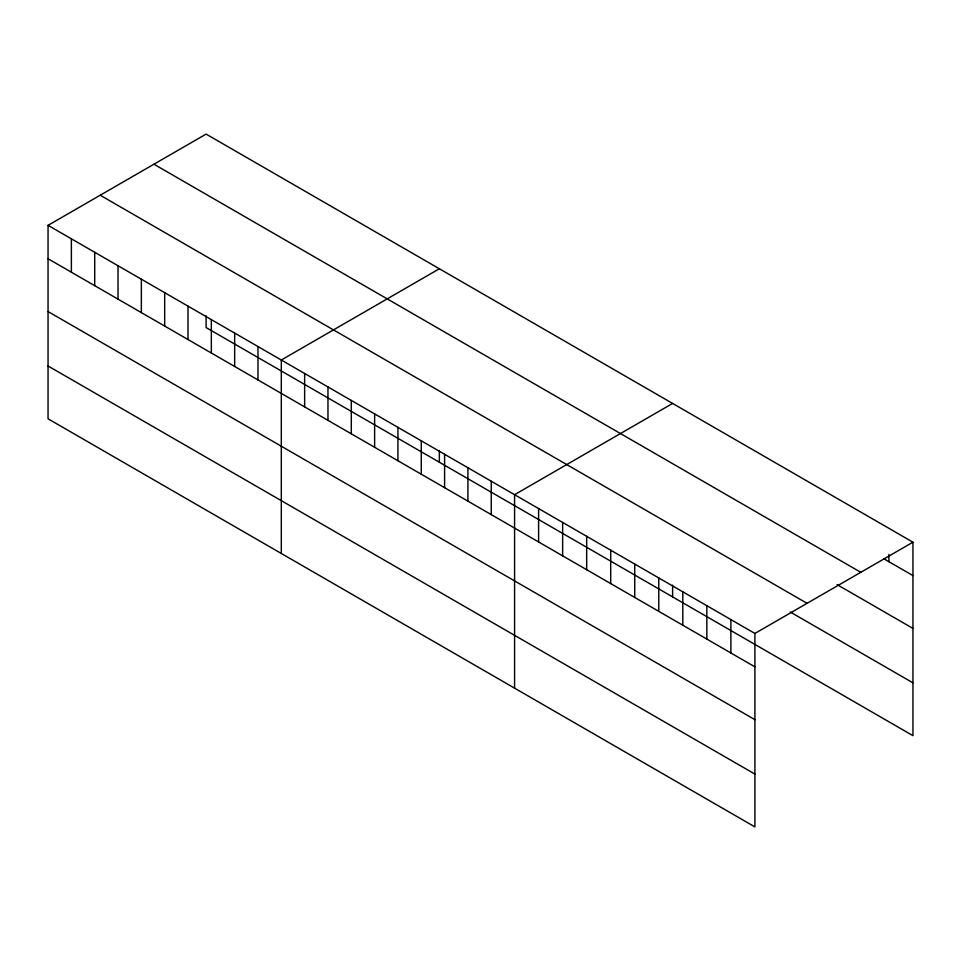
<?xml version="1.0" encoding="UTF-8"?>
<svg xmlns="http://www.w3.org/2000/svg" width="961" height="961" viewBox="0 0 961 961"><rect width="100%" height="100%" fill="white"/><g stroke="black" fill="none" stroke-linecap="round" stroke-linejoin="round"><path stroke-width="1.44" d="M48.05 225.342L754.902 633.443L754.902 826.904L48.05 418.804L48.05 225.342L206.098 134.096L912.95 542.196L912.95 735.658L206.098 327.557L206.098 315.821M439.357 268.768L281.309 360.015L281.309 553.476M672.616 403.44L514.579 494.687L514.579 688.148M754.902 633.443L912.95 542.196M883.856 558.785L912.95 575.591M153.94 164.211L860.792 572.3M837.055 584.588L912.95 628.41M100.208 195.227L807.06 603.328M790.254 612.001L912.95 682.839M48.05 258.737L754.902 666.838M48.05 311.556L754.902 719.657M48.05 365.985L754.902 774.085M888.913 554.449L888.913 561.717M730.877 619.569L730.877 652.963M706.84 605.694L706.84 639.089M682.803 591.808L682.803 625.203M672.616 585.165L672.616 596.901M658.778 577.933L658.778 611.328M634.74 564.059L634.74 597.454M610.703 550.185L610.703 583.579M586.678 536.31L586.678 569.705M562.641 522.436L562.641 555.83M538.604 508.561L538.604 541.956M491.251 481.221L491.251 514.615M467.923 467.755L467.923 501.149M444.595 454.289L444.595 487.683M439.357 450.493L439.357 462.229M421.266 440.823L421.266 474.217M397.938 427.345L397.938 460.739M374.622 413.879L374.622 447.273M351.294 400.413L351.294 433.807M327.965 386.947L327.965 420.341M304.637 373.481L304.637 406.875M257.98 346.549L257.98 379.943M234.664 333.083L234.664 366.477M211.336 319.617L211.336 353.011M188.008 306.151L188.008 339.533M164.679 292.673L164.679 326.067M141.351 279.207L141.351 312.601M118.023 265.741L118.023 299.135M94.707 252.275L94.707 285.669M71.378 238.809L71.378 272.203"/></g></svg>
